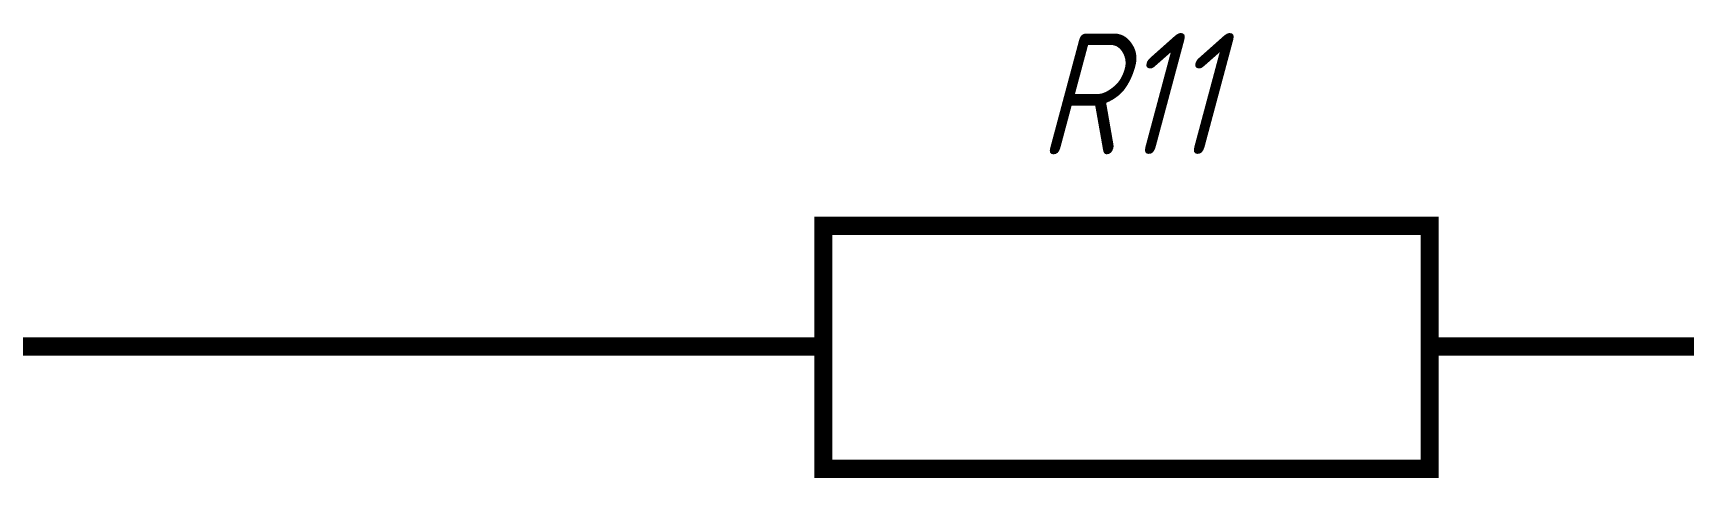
# Paper-space layout 'Layout1' of a CAD drawing. Extents: x -1 to 840, y -1 to 593.
# Drawn here: x 670.14 to 697.38, y 408.83 to 416.17 of the extents above; entities that cross this region are included whole.
import ezdxf

# ---------------------------------------------------------------- set-up
doc = ezdxf.new("R2010")
doc.units = 0
doc.header["$MEASUREMENT"] = 0
doc.layers.add('Sheet', color=255, linetype='CONTINUOUS')
doc.styles.add('GOST type A0', font='', dxfattribs={"oblique": 15, "height": 3.5})
doc.styles.get('GOST type A0').set_extended_font_data('GOST type A')

psp = doc.layouts.get("Layout1")

# ---------------------------------------------------------------- linework, layer by layer
at = {"layer": 'Sheet', "color": 7, "const_width": 0.3}
psp.add_lwpolyline([(683.182, 412.992), (693.183, 412.992), (693.183, 408.984), (683.182, 408.984), (683.182, 412.992)], close=True, dxfattribs=at)
for points in [[(645.698, 411.003), (645.698, 411.003), (680.698, 411.003)], [(683.182, 411.003), (680.698, 411.003)], [(693.183, 411.003), (695.698, 411.003)], [(695.698, 411.003), (700.698, 411.003), (715.667, 411.003), (715.667, 411.003)]]:
    psp.add_lwpolyline(points, dxfattribs=at)

# ---------------------------------------------------------------- texts
at = {"layer": 'Sheet', "color": 7, "style": 'GOST type A0', "oblique": 15}
psp.add_text('R11', height=2, dxfattribs=at).set_placement((686.723, 414.172))

doc.saveas('drawing.dxf')
